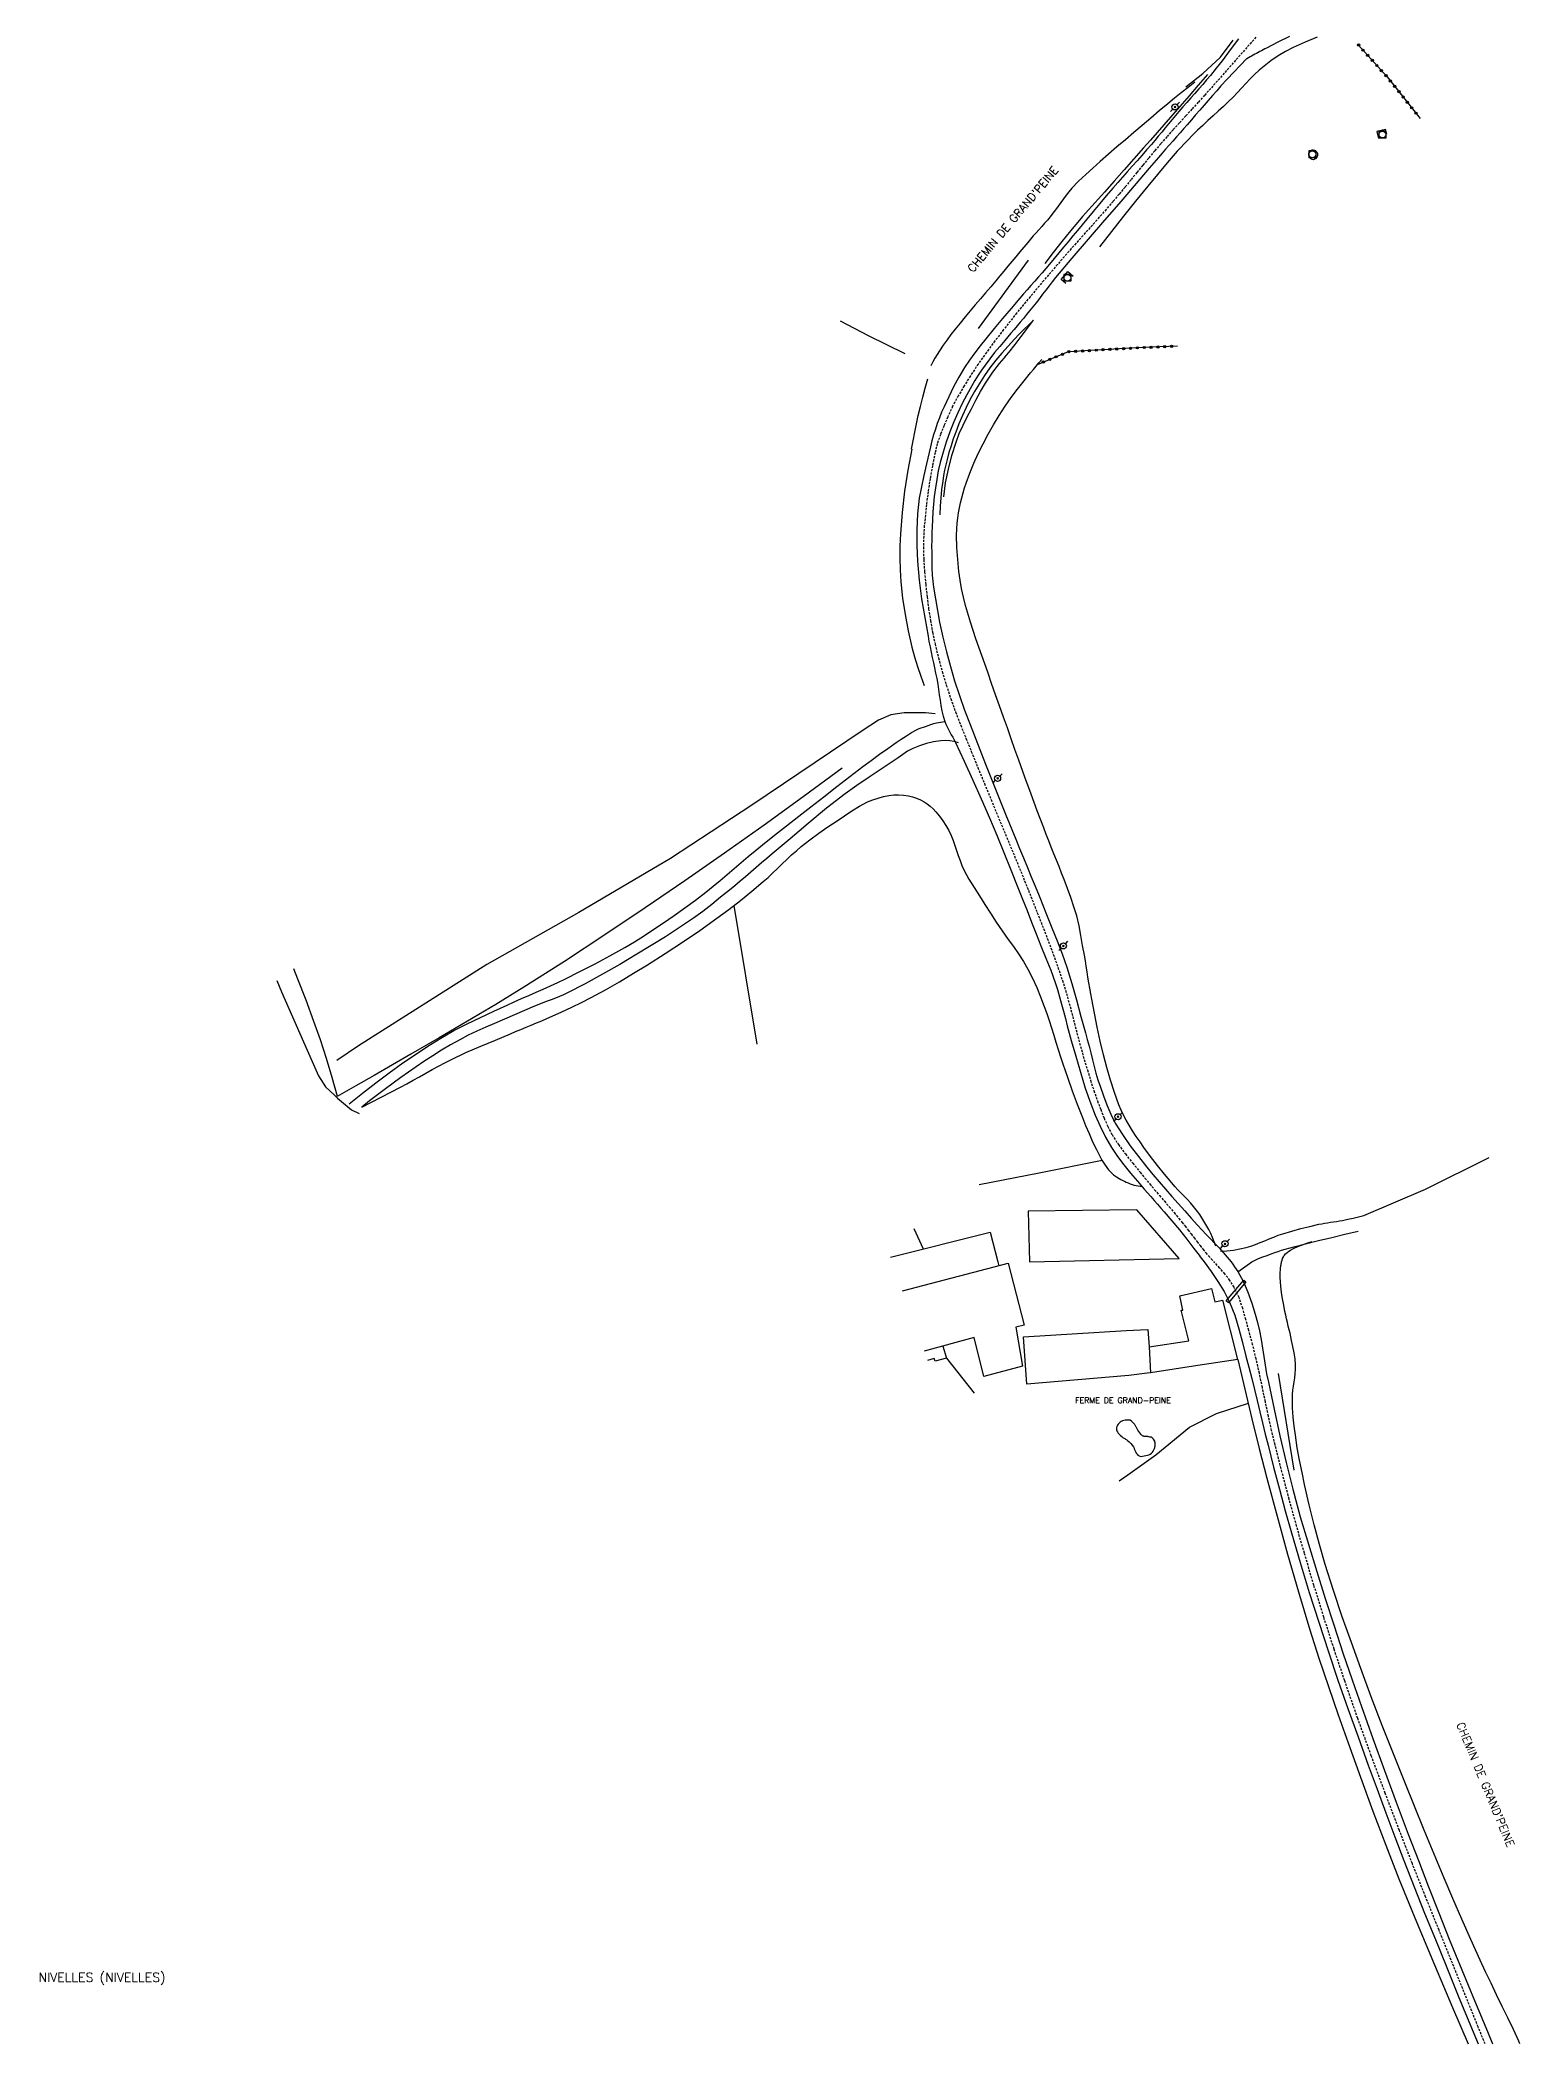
# Model space of a CAD drawing. Header units: millimetres. Extents: x 147000 to 148000, y 141000 to 142001.
# Drawn here: x 147015.4 to 147339, y 141000 to 141438.2 of the extents above; entities that cross this region are included whole.
import ezdxf
from ezdxf.enums import TextEntityAlignment as Align

# ---------------------------------------------------------------- set-up
doc = ezdxf.new("R2010")
doc.units = ezdxf.units.MM
doc.linetypes.add('DASHED', pattern=[0.75, 0.5, -0.25])
doc.layers.get('0').update_dxf_attribs({"linetype": 'CONTINUOUS'})
for name, color, linetype in [('W0001', 6, 'DASHED'), ('W0008', 7, 'CONTINUOUS'), ('W0071', 7, 'CONTINUOUS'), ('W0101', 7, 'CONTINUOUS'), ('W0104', 1, 'CONTINUOUS'), ('W0211', 2, 'CONTINUOUS'), ('W0214', 2, 'CONTINUOUS'), ('W0300', 7, 'CONTINUOUS'), ('W0323', 7, 'CONTINUOUS'), ('W0330', 7, 'CONTINUOUS'), ('W0333', 7, 'CONTINUOUS'), ('W0402', 7, 'CONTINUOUS'), ('W0420', 7, 'CONTINUOUS'), ('W0473', 7, 'CONTINUOUS'), ('W0515', 5, 'CONTINUOUS'), ('W0980', 7, 'CONTINUOUS'), ('W0984', 7, 'CONTINUOUS'), ('W0989', 7, 'CONTINUOUS')]:
    doc.layers.add(name, color=color, linetype=linetype)
doc.styles.get("Standard").update_dxf_attribs({"font": 'romans.shx', "width": 0.85})

# ---------------------------------------------------------------- blocks, each defined once
blk = doc.blocks.new('T473')
for p, q in [((-0.166667, 0.166667), (0.166667, -0.166667)), ((-0.166667, -0.166667), (0.166667, 0.166667)), ((0.500001, 0.500001), (1.000002, 1.000002)), ((-1.000002, -1.000002), (-0.500001, -0.500001))]:
    blk.add_line(p, q)
blk.add_ellipse((0, 0), major_axis=(0.471405, 0.471405), ratio=1, start_param=5.4977871438, end_param=11.780972451)
blk = doc.blocks.new('T420')
for p, q in [((0.75, 0.75), (-0.75, 0.75)), ((-0.75, 0.75), (-0.75, -0.75)), ((0.75, 0.75), (0.75, -0.75)), ((0.75, -0.75), (-0.75, -0.75))]:
    blk.add_line(p, q)
blk.add_ellipse((0, 0), major_axis=(-0.53, 0.53), ratio=1, start_param=3.926991, end_param=10.210176)
blk = doc.blocks.new('t323o')
at = {"color": 0, "linetype": 'Continuous'}
for radius in [0.25, 0.15]:
    blk.add_circle((0, 0), radius, dxfattribs=at)

msp = doc.modelspace()

# ---------------------------------------------------------------- linework, layer by layer
at = {"layer": 'W0001'}
for points in [[(147281.25, 141438.84), (147271.38, 141427.64), (147270.01, 141426.13), (147268.64, 141424.62), (147267.26, 141423.12), (147265.88, 141421.61), (147264.5, 141420.11), (147263.13, 141418.6), (147261.78, 141417.07), (147260.43, 141415.54), (147259.11, 141413.98), (147257.8, 141412.41), (147256.5, 141410.83), (147255.21, 141409.25), (147253.93, 141407.66), (147252.64, 141406.07), (147251.33, 141404.5), (147250.02, 141402.94), (147248.51, 141401.19), (147246.99, 141399.46), (147245.47, 141397.74), (147243.93, 141396.03), (147242.4, 141394.32), (147240.87, 141392.6), (147239.35, 141390.87), (147237.84, 141389.12), (147234.85, 141385.61), (147231.87, 141382.09), (147228.93, 141378.53), (147226.07, 141374.9), (147224.17, 141372.42), (147222.31, 141369.91), (147220.5, 141367.36), (147218.79, 141364.75), (147217.44, 141362.58), (147216.14, 141360.38), (147214.92, 141358.12), (147213.85, 141355.8), (147213.04, 141353.89), (147212.26, 141351.96), (147211.57, 141349.99), (147211.08, 141347.96), (147210.51, 141345.14), (147210.01, 141342.32), (147209.57, 141339.49), (147209.2, 141336.64), (147208.95, 141334.33), (147208.73, 141332.02), (147208.59, 141329.7), (147208.54, 141327.37), (147208.6, 141324.64), (147208.77, 141321.9), (147209.03, 141319.18), (147209.33, 141316.46), (147209.67, 141313.86), (147210.07, 141311.28), (147210.53, 141308.7), (147211.07, 141306.14), (147211.81, 141303.11), (147212.64, 141300.12), (147213.54, 141297.14), (147214.51, 141294.19), (147215.55, 141291.27), (147216.68, 141288.39), (147217.84, 141285.52), (147219, 141282.65), (147220.42, 141279.14), (147221.87, 141275.63), (147223.32, 141272.13), (147224.76, 141268.63), (147225.61, 141266.59), (147226.45, 141264.55), (147227.3, 141262.51), (147228.15, 141260.47), (147229, 141258.42), (147229.84, 141256.38), (147230.67, 141254.33), (147231.49, 141252.28), (147233.42, 141247.38), (147235.35, 141242.49), (147237.2, 141237.56), (147238.92, 141232.58), (147239.59, 141230.44), (147240.21, 141228.28), (147240.8, 141226.11), (147241.36, 141223.94), (147241.92, 141221.77), (147242.49, 141219.59), (147243.08, 141217.43), (147243.7, 141215.27), (147244.38, 141213), (147245.07, 141210.73), (147245.81, 141208.46), (147246.6, 141206.23), (147247.31, 141204.35), (147248.03, 141202.47), (147248.84, 141200.63), (147249.77, 141198.84), (147251.16, 141196.67), (147252.7, 141194.61), (147254.32, 141192.6), (147255.92, 141190.61), (147256.96, 141189.33), (147258.01, 141188.06), (147259.07, 141186.8), (147260.15, 141185.55), (147261.22, 141184.3), (147262.29, 141183.05), (147263.35, 141181.79), (147264.4, 141180.52), (147265.07, 141179.68), (147265.74, 141178.83), (147266.4, 141177.98), (147267.05, 141177.13), (147267.71, 141176.28), (147268.37, 141175.42), (147269.03, 141174.58), (147269.7, 141173.73), (147270.28, 141173.03), (147270.87, 141172.34), (147271.48, 141171.67), (147272.1, 141171)], [(147331.36, 141000), (147329.84, 141003.72), (147327.02, 141010.69), (147324.21, 141017.65), (147321.28, 141024.9), (147318.35, 141032.15), (147315.45, 141039.41), (147312.62, 141046.7), (147309.52, 141054.84), (147306.48, 141063), (147303.51, 141071.19), (147300.65, 141079.42), (147298.33, 141086.35), (147296.09, 141093.32), (147293.92, 141100.31), (147291.83, 141107.32), (147290.14, 141113.22), (147288.51, 141119.14), (147286.94, 141125.07), (147285.43, 141131.02), (147284.68, 141134.13), (147283.98, 141137.26), (147283.31, 141140.4), (147282.66, 141143.53), (147281.99, 141146.67), (147281.29, 141149.8), (147280.52, 141152.92), (147279.69, 141156.01), (147279.03, 141158.41), (147278.36, 141160.82), (147277.55, 141163.2), (147276.47, 141165.48), (147275.53, 141166.98), (147274.45, 141168.38), (147273.29, 141169.71), (147272.1, 141171)]]:
    msp.add_lwpolyline(points, dxfattribs=at)
at = {"layer": 'W0008'}
for points in [[(147277.46, 141438.46), (147276.28, 141436.92), (147275.05, 141435.3), (147273.83, 141433.68), (147272.58, 141432.07), (147271.31, 141430.48), (147270.47, 141429.48), (147269.62, 141428.49), (147268.76, 141427.51), (147267.89, 141426.53), (147267.01, 141425.55), (147266.14, 141424.58), (147265.28, 141423.6), (147264.42, 141422.61), (147263.66, 141421.71), (147262.91, 141420.8), (147262.16, 141419.9), (147261.41, 141418.99), (147260.66, 141418.08), (147259.9, 141417.17), (147259.15, 141416.27), (147258.38, 141415.37), (147257.34, 141414.17), (147256.29, 141412.98), (147255.24, 141411.79), (147254.18, 141410.6), (147253.12, 141409.42), (147252.07, 141408.23), (147251.02, 141407.04), (147249.98, 141405.84), (147248.53, 141404.15), (147247.1, 141402.45), (147245.68, 141400.75), (147244.25, 141399.05), (147243.23, 141397.82), (147242.21, 141396.59), (147241.2, 141395.36), (147240.18, 141394.12), (147239.16, 141392.89), (147238.15, 141391.66), (147237.12, 141390.44), (147236.09, 141389.22), (147235.29, 141388.28), (147234.48, 141387.34), (147233.67, 141386.41), (147232.86, 141385.47), (147232.05, 141384.54), (147231.23, 141383.61), (147230.42, 141382.68), (147229.62, 141381.74), (147227.73, 141379.54), (147225.84, 141377.35), (147223.97, 141375.14), (147222.15, 141372.89), (147220.94, 141371.36), (147219.75, 141369.81), (147218.6, 141368.23), (147217.52, 141366.59), (147216.29, 141364.51), (147215.14, 141362.37), (147214.06, 141360.2), (147213.04, 141358), (147212.52, 141356.8), (147212.03, 141355.58), (147211.57, 141354.35), (147211.15, 141353.11), (147210.76, 141351.85), (147210.4, 141350.57), (147210.08, 141349.29), (147209.76, 141348.01), (147209.17, 141345.52), (147208.61, 141343.02), (147208.08, 141340.52), (147207.58, 141338.01)], [(147288.57, 141438.95), (147286.06, 141437.72), (147283.57, 141436.46), (147283.2, 141436.27), (147282.84, 141436.08), (147282.48, 141435.88), (147282.12, 141435.69), (147281.75, 141435.49), (147281.39, 141435.29), (147281.03, 141435.09), (147280.67, 141434.89), (147280.31, 141434.7), (147279.96, 141434.51), (147279.6, 141434.32), (147279.25, 141434.13)], [(147279.25, 141434.14), (147277.82, 141432.68), (147276.39, 141431.19), (147274.99, 141429.69), (147273.6, 141428.18), (147272.66, 141427.14), (147271.73, 141426.08), (147270.8, 141425.02), (147269.89, 141423.96), (147268.97, 141422.89), (147268.05, 141421.82), (147267.14, 141420.76), (147266.21, 141419.7), (147265.43, 141418.8), (147264.65, 141417.91), (147263.86, 141417.02), (147263.07, 141416.13), (147262.29, 141415.24), (147261.5, 141414.35), (147260.72, 141413.45), (147259.94, 141412.56), (147257.88, 141410.18), (147255.83, 141407.79), (147253.78, 141405.4), (147251.74, 141403), (147248.15, 141398.83), (147244.55, 141394.67), (147240.97, 141390.48), (147237.44, 141386.25), (147236.72, 141385.35), (147236, 141384.44), (147235.29, 141383.53), (147234.59, 141382.61), (147233.88, 141381.7), (147233.17, 141380.78), (147232.46, 141379.87), (147231.74, 141378.97), (147231.07, 141378.16), (147230.39, 141377.35), (147229.71, 141376.54), (147229.03, 141375.73), (147228.34, 141374.93), (147227.66, 141374.12), (147226.98, 141373.32), (147226.31, 141372.5), (147225.21, 141371.18), (147224.11, 141369.86), (147223.03, 141368.51), (147222, 141367.14), (147221.23, 141366.03), (147220.49, 141364.9), (147219.78, 141363.76), (147219.1, 141362.59), (147218.04, 141360.66), (147217.04, 141358.71), (147216.09, 141356.72), (147215.21, 141354.7), (147214.34, 141352.52), (147213.54, 141350.31), (147212.82, 141348.07), (147212.19, 141345.8), (147211.77, 141343.97), (147211.43, 141342.12), (147211.16, 141340.26), (147210.91, 141338.4), (147210.73, 141336.73), (147210.6, 141335.06), (147210.49, 141333.38), (147210.41, 141331.7), (147210.37, 141330.69), (147210.35, 141329.69), (147210.34, 141328.68), (147210.33, 141327.67), (147210.34, 141326.05), (147210.36, 141324.42), (147210.4, 141322.79), (147210.46, 141321.16)], [(147207.58, 141338.01), (147207.27, 141334.58), (147207.11, 141331.14), (147207.09, 141327.69), (147207.21, 141324.25), (147207.57, 141320.12), (147208.14, 141316.02), (147208.83, 141311.95), (147209.54, 141307.88), (147209.75, 141306.71), (147209.98, 141305.54), (147210.21, 141304.38), (147210.46, 141303.21), (147210.71, 141302.05), (147210.96, 141300.89), (147211.2, 141299.73), (147211.43, 141298.56), (147211.65, 141297.39), (147211.83, 141296.21), (147211.99, 141295.03), (147212.16, 141293.85), (147212.34, 141292.67), (147212.57, 141291.5), (147212.85, 141290.33), (147213.2, 141289.18), (147213.43, 141288.58), (147213.7, 141287.99), (147213.99, 141287.42), (147214.3, 141286.86), (147214.62, 141286.3), (147214.93, 141285.75), (147215.24, 141285.19), (147215.53, 141284.62), (147217.46, 141280.52), (147219.34, 141276.39), (147221.17, 141272.25), (147222.97, 141268.09), (147224.57, 141264.31), (147226.12, 141260.52), (147227.66, 141256.72), (147229.18, 141252.91), (147230.19, 141250.37), (147231.2, 141247.83), (147232.19, 141245.29), (147233.19, 141242.74), (147234.24, 141240.1), (147235.32, 141237.47), (147236.37, 141234.83), (147237.32, 141232.15), (147237.83, 141230.58), (147238.29, 141229), (147238.73, 141227.41), (147239.16, 141225.82), (147239.57, 141224.22), (147239.99, 141222.63), (147240.42, 141221.04), (147240.87, 141219.45), (147241.87, 141215.97), (147242.85, 141212.47), (147243.9, 141209), (147245.12, 141205.58), (147246.11, 141203.12), (147247.17, 141200.69), (147248.34, 141198.31), (147249.65, 141196), (147250.95, 141194.07), (147252.37, 141192.22), (147253.85, 141190.43), (147255.33, 141188.65), (147256.05, 141187.8), (147256.77, 141186.95), (147257.5, 141186.11), (147258.24, 141185.28), (147258.98, 141184.45), (147259.72, 141183.62), (147260.45, 141182.78), (147261.17, 141181.93), (147262.84, 141179.97), (147264.5, 141178.01), (147266.14, 141176.01), (147267.7, 141173.97), (147267.98, 141173.6), (147268.26, 141173.23), (147268.53, 141172.85), (147268.81, 141172.48), (147269.08, 141172.11), (147269.36, 141171.74), (147269.64, 141171.37), (147269.91, 141171)], [(147210.46, 141321.16), (147210.77, 141318.58), (147211.15, 141316), (147211.59, 141313.43), (147212.08, 141310.88), (147212.79, 141307.65), (147213.57, 141304.44), (147214.42, 141301.25), (147215.35, 141298.08), (147216.41, 141294.86), (147217.55, 141291.67), (147218.75, 141288.5), (147219.96, 141285.34), (147222.09, 141279.86), (147224.29, 141274.39), (147226.51, 141268.94), (147228.72, 141263.49), (147229.56, 141261.42), (147230.41, 141259.36), (147231.26, 141257.29), (147232.11, 141255.23), (147232.96, 141253.16), (147233.81, 141251.09), (147234.64, 141249.02), (147235.47, 141246.95), (147236.61, 141244.09), (147237.75, 141241.22), (147238.85, 141238.35), (147239.87, 141235.44), (147240.99, 141231.88), (147242.01, 141228.29), (147242.98, 141224.69), (147243.96, 141221.09), (147244.36, 141219.63), (147244.74, 141218.17), (147245.11, 141216.7), (147245.48, 141215.23), (147245.86, 141213.77), (147246.26, 141212.31), (147246.69, 141210.85), (147247.16, 141209.41), (147247.88, 141207.36), (147248.64, 141205.33), (147249.5, 141203.33), (147250.49, 141201.38), (147252.03, 141198.85), (147253.73, 141196.43), (147255.53, 141194.08), (147257.36, 141191.76), (147258.69, 141190.12), (147260.06, 141188.5), (147261.45, 141186.91), (147262.86, 141185.33), (147264.27, 141183.76), (147265.69, 141182.19), (147267.1, 141180.61), (147268.49, 141179.03), (147269.4, 141178.02), (147270.33, 141177.03), (147271.28, 141176.05), (147272.22, 141175.08), (147273.17, 141174.09), (147274.09, 141173.09), (147274.98, 141172.06), (147275.83, 141171)], [(147269.91, 141171), (147271.44, 141168.9), (147272.92, 141166.75), (147274.29, 141164.53), (147275.49, 141162.21), (147276.65, 141159.33), (147277.54, 141156.36), (147278.3, 141153.37), (147279.07, 141150.39), (147279.72, 141147.97), (147280.34, 141145.54), (147280.94, 141143.11), (147281.52, 141140.67), (147282.1, 141138.23), (147282.68, 141135.8), (147283.28, 141133.36), (147283.89, 141130.93), (147285.12, 141126.14), (147286.37, 141121.35), (147287.65, 141116.56), (147288.99, 141111.8), (147290.91, 141105.25), (147292.91, 141098.73), (147294.97, 141092.23), (147297.08, 141085.75), (147299.19, 141079.53), (147301.37, 141073.33), (147303.59, 141067.14), (147305.82, 141060.97), (147307.72, 141055.74), (147309.64, 141050.52), (147311.59, 141045.31), (147313.57, 141040.12), (147315.83, 141034.34), (147318.14, 141028.59), (147320.48, 141022.84), (147322.82, 141017.1), (147325.49, 141010.55), (147328.18, 141004.01), (147329.85, 141000)], [(147275.83, 141171), (147276.21, 141170.49), (147276.58, 141169.97), (147276.93, 141169.45), (147277.27, 141168.91), (147278.49, 141166.69), (147279.49, 141164.37), (147280.33, 141162), (147281.08, 141159.61), (147281.58, 141157.77), (147282, 141155.92), (147282.36, 141154.05), (147282.67, 141152.18), (147282.97, 141150.3), (147283.27, 141148.43), (147283.59, 141146.56), (147283.96, 141144.7), (147285.2, 141138.84), (147286.48, 141132.98), (147287.84, 141127.14), (147289.3, 141121.33), (147290.95, 141115.3), (147292.71, 141109.31), (147294.54, 141103.34), (147296.42, 141097.38), (147298.32, 141091.45), (147300.27, 141085.54), (147302.28, 141079.64), (147304.32, 141073.76), (147306.81, 141066.76), (147309.36, 141059.79), (147311.94, 141052.84), (147314.56, 141045.89), (147316.76, 141040.13), (147318.99, 141034.38), (147321.24, 141028.65), (147323.52, 141022.92), (147326.27, 141016.18), (147329.05, 141009.46), (147331.86, 141002.75), (147333, 141000)]]:
    msp.add_lwpolyline(points, dxfattribs=at)
at = {"layer": 'W0071'}
for points in [[(147082.98, 141205.59), (147085.84, 141207.91), (147088.75, 141210.17), (147091.7, 141212.37), (147094.7, 141214.51), (147097.43, 141216.38), (147100.19, 141218.2), (147103, 141219.95), (147105.87, 141221.61), (147108.73, 141223.1), (147111.64, 141224.49), (147114.57, 141225.83), (147117.5, 141227.17), (147119.07, 141227.89), (147120.65, 141228.59), (147122.23, 141229.29), (147123.81, 141229.98), (147125.4, 141230.68), (147126.98, 141231.39), (147128.55, 141232.11), (147130.11, 141232.86), (147133.43, 141234.5), (147136.73, 141236.18), (147139.99, 141237.92), (147143.22, 141239.74), (147145.38, 141241.04), (147147.5, 141242.38), (147149.61, 141243.76), (147151.69, 141245.16), (147154.05, 141246.79), (147156.38, 141248.46), (147158.69, 141250.15), (147160.96, 141251.89), (147162.54, 141253.15), (147164.1, 141254.42), (147165.64, 141255.72), (147167.17, 141257.02), (147168.7, 141258.33), (147170.23, 141259.64), (147171.77, 141260.93), (147173.33, 141262.21), (147175.95, 141264.31), (147178.59, 141266.39), (147181.25, 141268.46), (147183.9, 141270.52), (147186.74, 141272.75), (147189.58, 141274.97), (147192.43, 141277.18), (147195.31, 141279.36), (147197.1, 141280.69), (147198.91, 141282.01), (147200.73, 141283.31), (147202.57, 141284.58), (147203.68, 141285.34), (147204.8, 141286.09), (147205.94, 141286.81), (147207.14, 141287.45), (147207.59, 141287.64), (147208.05, 141287.8), (147208.52, 141287.95), (147208.98, 141288.1), (147209.58, 141288.31), (147210.18, 141288.53), (147210.79, 141288.73), (147211.4, 141288.9), (147211.85, 141289), (147212.3, 141289.08), (147212.75, 141289.14), (147213.2, 141289.18)], [(147216.2, 141284.54), (147215.25, 141284.79), (147214.29, 141284.94), (147213.32, 141285), (147212.34, 141284.97), (147210.76, 141284.75), (147209.2, 141284.38), (147207.69, 141283.88), (147206.21, 141283.27), (147205.08, 141282.67), (147204.01, 141281.96), (147202.98, 141281.21), (147201.94, 141280.48), (147199.29, 141278.74), (147196.63, 141277), (147193.99, 141275.23), (147191.41, 141273.38), (147187.33, 141270.21), (147183.34, 141266.91), (147179.4, 141263.56), (147175.45, 141260.23), (147174.28, 141259.24), (147173.12, 141258.25), (147171.96, 141257.25), (147170.8, 141256.25), (147169.64, 141255.25), (147168.47, 141254.26), (147167.3, 141253.27), (147166.12, 141252.3), (147164.19, 141250.74), (147162.24, 141249.19), (147160.28, 141247.67), (147158.27, 141246.21), (147155.22, 141244.13), (147152.12, 141242.13), (147148.99, 141240.18), (147145.83, 141238.28), (147142.11, 141236.07), (147138.38, 141233.9), (147134.59, 141231.81), (147130.73, 141229.86), (147129.84, 141229.45), (147128.94, 141229.06), (147128.04, 141228.7), (147127.13, 141228.34), (147126.22, 141228), (147125.31, 141227.65), (147124.4, 141227.29), (147123.5, 141226.93), (147121.29, 141226), (147119.1, 141225.07), (147116.9, 141224.12), (147114.72, 141223.16), (147112.81, 141222.31), (147110.9, 141221.45), (147109, 141220.56), (147107.13, 141219.61), (147105.13, 141218.49), (147103.17, 141217.31), (147101.23, 141216.08), (147099.3, 141214.83), (147097.61, 141213.69), (147095.93, 141212.53), (147094.26, 141211.34), (147092.61, 141210.13), (147090.87, 141208.84), (147089.14, 141207.53), (147087.43, 141206.2), (147085.73, 141204.85)], [(147273.46, 141173.34), (147274.89, 141173.44), (147276.32, 141173.61), (147277.73, 141173.86), (147279.13, 141174.18), (147280.16, 141174.48), (147281.18, 141174.83), (147282.17, 141175.22), (147283.16, 141175.63), (147284.15, 141176.04), (147285.13, 141176.45), (147286.13, 141176.83), (147287.14, 141177.18), (147289.08, 141177.76), (147291.04, 141178.3), (147293, 141178.79), (147294.98, 141179.24), (147295.62, 141179.37), (147296.27, 141179.48), (147296.92, 141179.58), (147297.57, 141179.68), (147298.22, 141179.77), (147298.86, 141179.87), (147299.51, 141179.98), (147300.16, 141180.1), (147301.34, 141180.34), (147302.52, 141180.61), (147303.69, 141180.89), (147304.86, 141181.19)], [(147280.38, 141171), (147280.52, 141171.08), (147280.66, 141171.16), (147280.8, 141171.23), (147280.95, 141171.31), (147281.83, 141171.74), (147282.75, 141172.11), (147283.68, 141172.45), (147284.6, 141172.79), (147285.35, 141173.06), (147286.11, 141173.32), (147286.87, 141173.57), (147287.63, 141173.8), (147288.74, 141174.12), (147289.86, 141174.41), (147290.98, 141174.69), (147292.1, 141174.97), (147294.96, 141175.68), (147297.83, 141176.38), (147300.71, 141177.06), (147303.58, 141177.73)], [(147277.32, 141168.85), (147280.38, 141171)]]:
    msp.add_lwpolyline(points, dxfattribs=at)
at = {"layer": 'W0101'}
for points in [[(147258.21, 141146.76), (147257.48, 141146.65), (147257.48, 141146.65), (147253.47, 141146.18), (147253.48, 141146.19), (147231.17, 141144.26), (147230.44, 141154.66), (147252.9, 141155.99), (147257.59, 141156.25), (147257.89, 141152.43)], [(147257.89, 141152.43), (147258.21, 141146.76)]]:
    msp.add_lwpolyline(points, dxfattribs=at)
at = {"layer": 'W0104'}
for points in [[(147239.65, 141384.97), (147238.64, 141385.88), (147240.13, 141387.56), (147241.3, 141386.59)], [(147201.3, 141172.04), (147223.11, 141177.53), (147224.82, 141171)], [(147203.97, 141164.66), (147227.09, 141170.71), (147230.54, 141157.17), (147228.73, 141156.76), (147228.72, 141156.75), (147230.19, 141148.2)], [(147224.82, 141171), (147225.04, 141170.17)], [(147257.89, 141152.43), (147266.57, 141153.76), (147266.58, 141153.76), (147264.88, 141160.43), (147265.24, 141160.48), (147264.62, 141163.57), (147271.51, 141165.23)], [(147271.51, 141165.23), (147272.29, 141162.31), (147274.02, 141162.62)], [(147277.28, 141149.69), (147274.02, 141162.62)], [(147230.19, 141148.2), (147221.71, 141145.97), (147219.61, 141154.46), (147219.6, 141154.45), (147208.73, 141151.47)], [(147212.81, 141152.58), (147213.56, 141149.99), (147211.13, 141149.31), (147210.9, 141149.89), (147209.45, 141149.48)], [(147277.28, 141149.69), (147268.57, 141148.35), (147258.21, 141146.76)]]:
    msp.add_lwpolyline(points, dxfattribs=at)
msp.add_lwpolyline([(147264.47, 141171.74), (147255.18, 141182.42), (147231.42, 141182.1), (147231.74, 141171.04)], close=True, dxfattribs=at)
at = {"layer": 'W0211'}
for points in [[(147267.88, 141429.02), (147266.39, 141427.85), (147264.92, 141426.67), (147263.45, 141425.48), (147261.98, 141424.28), (147260.11, 141422.72), (147258.25, 141421.14), (147256.39, 141419.56), (147254.54, 141417.98), (147252.69, 141416.4), (147250.85, 141414.83), (147249.01, 141413.24), (147247.2, 141411.63), (147245.61, 141410.21), (147244.03, 141408.79), (147242.48, 141407.33), (147241, 141405.79), (147240.36, 141405.04), (147239.74, 141404.28), (147239.15, 141403.49), (147238.57, 141402.7), (147238, 141401.9), (147237.42, 141401.1), (147236.83, 141400.32), (147236.22, 141399.55), (147235.63, 141398.84), (147235.02, 141398.13), (147234.41, 141397.43), (147233.79, 141396.74), (147233.17, 141396.05), (147232.56, 141395.36), (147231.94, 141394.66), (147231.34, 141393.96), (147230.46, 141392.92), (147229.58, 141391.88), (147228.71, 141390.83), (147227.85, 141389.78), (147226.98, 141388.73), (147226.11, 141387.68), (147225.24, 141386.64), (147224.37, 141385.59), (147223.26, 141384.27), (147222.13, 141382.95), (147221, 141381.63), (147219.87, 141380.32), (147218.75, 141379), (147217.64, 141377.67), (147216.54, 141376.33), (147215.46, 141374.97), (147214.56, 141373.82), (147213.69, 141372.67), (147212.83, 141371.49), (147212.02, 141370.28), (147211.52, 141369.47), (147211.03, 141368.65), (147210.58, 141367.81), (147210.14, 141366.96)], [(147212.96, 141338.35), (147213.39, 141341.39), (147213.99, 141344.4), (147214.74, 141347.38), (147215.66, 141350.31), (147216.37, 141352.19), (147217.21, 141354.02), (147218.11, 141355.81), (147219.03, 141357.59), (147220.01, 141359.47), (147221.03, 141361.34), (147222.1, 141363.17), (147223.26, 141364.96), (147223.71, 141365.6), (147224.19, 141366.23), (147224.68, 141366.85), (147225.19, 141367.45), (147225.69, 141368.06), (147226.2, 141368.66), (147226.7, 141369.27), (147227.19, 141369.88), (147228.56, 141371.64), (147229.92, 141373.41), (147231.27, 141375.19), (147232.62, 141376.97)], [(147272.45, 141174.49), (147272.12, 141175.41), (147271.76, 141176.33), (147271.35, 141177.22), (147270.91, 141178.1), (147270.3, 141179.21), (147269.65, 141180.29), (147268.95, 141181.35), (147268.21, 141182.37), (147267.59, 141183.15), (147266.93, 141183.91), (147266.25, 141184.64), (147265.56, 141185.36), (147264.87, 141186.07), (147264.18, 141186.79), (147263.5, 141187.52), (147262.85, 141188.27), (147261.27, 141190.17), (147259.73, 141192.11), (147258.22, 141194.07), (147256.75, 141196.06), (147255.9, 141197.24), (147255.07, 141198.44), (147254.26, 141199.66), (147253.51, 141200.91), (147252.89, 141202), (147252.31, 141203.1), (147251.77, 141204.22), (147251.28, 141205.36), (147250.28, 141208.05), (147249.41, 141210.78), (147248.62, 141213.53), (147247.89, 141216.3), (147247.16, 141219.32), (147246.51, 141222.36), (147245.91, 141225.42), (147245.33, 141228.47), (147245.11, 141229.67), (147244.91, 141230.86), (147244.71, 141232.06), (147244.52, 141233.26), (147244.33, 141234.46), (147244.14, 141235.66), (147243.94, 141236.86), (147243.73, 141238.06), (147243.35, 141240.22), (147242.98, 141242.38), (147242.57, 141244.53), (147242.05, 141246.67), (147241.45, 141248.69), (147240.76, 141250.68), (147240.02, 141252.65), (147239.28, 141254.62), (147238.74, 141256.04), (147238.19, 141257.46), (147237.63, 141258.87), (147237.07, 141260.28), (147236.5, 141261.69), (147235.94, 141263.1), (147235.38, 141264.51), (147234.83, 141265.93), (147233.44, 141269.62), (147232.07, 141273.33), (147230.72, 141277.04), (147229.38, 141280.76), (147228.54, 141283.09), (147227.72, 141285.43), (147226.89, 141287.77), (147226.07, 141290.11), (147225.2, 141292.58), (147224.32, 141295.05), (147223.45, 141297.53), (147222.59, 141300), (147221.32, 141303.62), (147220.02, 141307.24), (147218.8, 141310.89), (147217.73, 141314.59), (147217.28, 141316.41), (147216.88, 141318.26), (147216.56, 141320.11), (147216.3, 141321.98), (147216.03, 141324.61), (147215.84, 141327.25), (147215.78, 141329.91), (147215.92, 141332.56), (147216.04, 141333.68), (147216.21, 141334.8), (147216.42, 141335.9), (147216.66, 141337), (147216.94, 141338.09), (147217.23, 141339.18), (147217.55, 141340.26), (147217.89, 141341.33), (147218.67, 141343.53), (147219.56, 141345.7), (147220.53, 141347.82), (147221.56, 141349.92), (147222.68, 141352.03), (147223.87, 141354.1), (147225.12, 141356.13), (147226.43, 141358.14), (147227.75, 141360.02), (147229.13, 141361.86), (147230.54, 141363.67), (147231.98, 141365.47), (147232.57, 141366.2), (147233.17, 141366.92), (147233.79, 141367.64), (147234.42, 141368.34)], [(147085.73, 141204.85), (147087.86, 141205.93), (147089.98, 141207.02), (147092.09, 141208.12), (147094.2, 141209.23), (147095.59, 141209.98), (147096.97, 141210.75), (147098.35, 141211.52), (147099.72, 141212.3), (147101.1, 141213.07), (147102.49, 141213.83), (147103.89, 141214.57), (147105.3, 141215.28), (147108.49, 141216.77), (147111.73, 141218.16), (147114.97, 141219.52), (147118.22, 141220.89), (147119.35, 141221.37), (147120.49, 141221.85), (147121.63, 141222.32), (147122.78, 141222.8), (147123.92, 141223.27), (147125.06, 141223.75), (147126.19, 141224.24), (147127.32, 141224.74), (147129.47, 141225.72), (147131.62, 141226.71), (147133.75, 141227.73), (147135.85, 141228.81), (147138.99, 141230.51), (147142.09, 141232.29), (147145.16, 141234.12), (147148.2, 141235.99), (147152.05, 141238.44), (147155.86, 141240.94), (147159.63, 141243.52), (147163.35, 141246.16), (147165.95, 141248.09), (147168.52, 141250.07), (147171.04, 141252.09), (147173.52, 141254.17), (147174.58, 141255.11), (147175.62, 141256.07), (147176.64, 141257.05), (147177.65, 141258.04), (147178.66, 141259.02), (147179.69, 141260), (147180.74, 141260.94), (147181.82, 141261.86), (147183.71, 141263.34), (147185.66, 141264.75), (147187.64, 141266.12), (147189.64, 141267.46), (147191.26, 141268.56), (147192.89, 141269.66), (147194.56, 141270.7), (147196.32, 141271.59), (147197.45, 141272.06), (147198.6, 141272.46), (147199.78, 141272.78), (147200.98, 141273), (147202.04, 141273.12), (147203.11, 141273.15), (147204.18, 141273.1), (147205.24, 141272.95), (147206.14, 141272.74), (147207.02, 141272.45), (147207.87, 141272.08), (147208.68, 141271.65), (147209.38, 141271.18), (147210.03, 141270.65), (147210.64, 141270.07), (147211.22, 141269.46), (147212.03, 141268.5), (147212.78, 141267.48), (147213.46, 141266.42), (147214.09, 141265.32), (147214.6, 141264.27), (147215.04, 141263.19), (147215.43, 141262.09), (147215.8, 141260.99), (147216.16, 141259.88), (147216.54, 141258.79), (147216.96, 141257.7), (147217.44, 141256.64), (147218.47, 141254.72), (147219.6, 141252.86), (147220.79, 141251.03), (147221.96, 141249.2), (147223.2, 141247.27), (147224.46, 141245.34), (147225.73, 141243.43), (147227.03, 141241.52)], [(147227.03, 141241.52), (147228.22, 141239.98), (147229.34, 141238.39), (147230.39, 141236.74), (147231.37, 141235.06), (147232.38, 141233.07), (147233.3, 141231.03), (147234.14, 141228.96), (147234.94, 141226.89), (147235.51, 141225.33), (147236.04, 141223.77), (147236.54, 141222.2), (147237.02, 141220.62), (147237.5, 141219.04), (147237.98, 141217.47), (147238.48, 141215.89), (147239, 141214.33), (147240.03, 141211.39), (147241.07, 141208.45), (147242.16, 141205.52), (147243.29, 141202.62), (147244.01, 141200.83), (147244.75, 141199.06), (147245.53, 141197.3), (147246.37, 141195.57), (147246.96, 141194.43), (147247.57, 141193.28), (147248.25, 141192.17), (147249.04, 141191.14), (147249.56, 141190.59), (147250.13, 141190.09), (147250.73, 141189.64), (147251.35, 141189.22), (147251.72, 141189), (147252.11, 141188.81), (147252.5, 141188.64), (147252.89, 141188.47), (147253.32, 141188.29), (147253.75, 141188.11), (147254.19, 141187.95), (147254.63, 141187.81), (147255.05, 141187.71), (147255.48, 141187.62), (147255.9, 141187.54), (147256.33, 141187.49)], [(147286.85, 141171), (147286.96, 141171.38), (147287.09, 141171.74), (147287.25, 141172.1), (147287.45, 141172.44), (147287.74, 141172.8), (147288.08, 141173.1), (147288.45, 141173.35), (147288.83, 141173.59), (147289.29, 141173.86), (147289.78, 141174.09), (147290.28, 141174.3), (147290.77, 141174.5), (147291.45, 141174.77), (147292.13, 141175.02), (147292.82, 141175.25), (147293.51, 141175.47)], [(147338.97, 141000), (147338.71, 141000.61), (147337.54, 141003.16), (147336.33, 141005.69), (147335.11, 141008.22), (147333.88, 141010.74), (147332.65, 141013.27), (147331.44, 141015.8), (147330.26, 141018.35), (147328.25, 141022.81), (147326.28, 141027.28), (147324.33, 141031.77), (147322.4, 141036.26), (147320.2, 141041.5), (147318.04, 141046.74), (147315.91, 141052), (147313.8, 141057.27), (147311.33, 141063.46), (147308.88, 141069.66), (147306.48, 141075.87), (147304.15, 141082.11), (147302.11, 141087.76), (147300.1, 141093.42), (147298.18, 141099.12), (147296.39, 141104.85), (147295.14, 141109.18), (147293.99, 141113.54), (147292.91, 141117.91), (147291.9, 141122.3), (147291.32, 141124.99), (147290.78, 141127.67), (147290.28, 141130.37), (147289.87, 141133.09), (147289.62, 141135.08), (147289.41, 141137.07), (147289.27, 141139.07), (147289.22, 141141.08), (147289.26, 141142.01), (147289.35, 141142.93), (147289.47, 141143.85), (147289.6, 141144.76), (147289.74, 141145.68), (147289.84, 141146.6), (147289.91, 141147.52), (147289.91, 141148.45), (147289.8, 141149.81), (147289.58, 141151.16), (147289.31, 141152.49), (147289.04, 141153.81), (147288.88, 141154.61), (147288.7, 141155.4), (147288.51, 141156.19), (147288.32, 141156.98), (147288.13, 141157.77), (147287.94, 141158.55), (147287.76, 141159.35), (147287.6, 141160.14), (147287.33, 141161.53), (147287.08, 141162.92), (147286.86, 141164.32), (147286.7, 141165.73), (147286.61, 141166.65), (147286.54, 141167.58), (147286.52, 141168.52), (147286.59, 141169.45), (147286.61, 141169.65), (147286.64, 141169.84), (147286.66, 141170.04), (147286.69, 141170.23), (147286.73, 141170.42), (147286.76, 141170.62), (147286.8, 141170.81), (147286.85, 141171)], [(147277.28, 141149.69), (147278.79, 141143.18), (147280.35, 141136.68), (147281.97, 141130.2), (147283.65, 141123.73), (147285.87, 141115.41), (147288.16, 141107.11), (147290.53, 141098.83), (147293.02, 141090.58), (147295.01, 141084.36), (147297.09, 141078.16), (147299.23, 141071.99), (147301.41, 141065.83), (147304.1, 141058.36), (147306.84, 141050.91), (147309.64, 141043.49), (147312.52, 141036.09), (147316.33, 141026.68), (147320.26, 141017.33), (147324.25, 141007.99), (147327.66, 141000)]]:
    msp.add_lwpolyline(points, dxfattribs=at)
at = {"layer": 'W0214'}
for points in [[(147270.66, 141430.7), (147268.64, 141428.35), (147266.62, 141426.01), (147264.59, 141423.67), (147262.56, 141421.33), (147261.09, 141419.66), (147259.63, 141417.99), (147258.16, 141416.32), (147256.69, 141414.65), (147254.56, 141412.22), (147252.42, 141409.8), (147250.27, 141407.37), (147248.13, 141404.95), (147247.45, 141404.18), (147246.76, 141403.42), (147246.07, 141402.66), (147245.38, 141401.9), (147244.69, 141401.13), (147244, 141400.37), (147243.33, 141399.59), (147242.66, 141398.81), (147240.71, 141396.48), (147238.8, 141394.13), (147236.91, 141391.75), (147235.06, 141389.34)], [(147232.62, 141376.97), (147231.55, 141375.95), (147230.49, 141374.91), (147229.46, 141373.86), (147228.45, 141372.78), (147227.05, 141371.27), (147225.67, 141369.75), (147224.34, 141368.18), (147223.07, 141366.55), (147221.88, 141364.87), (147220.76, 141363.13), (147219.71, 141361.36), (147218.71, 141359.55), (147217.85, 141357.83), (147217.05, 141356.07), (147216.31, 141354.29), (147215.61, 141352.49), (147215.07, 141351), (147214.57, 141349.5), (147214.11, 141347.98), (147213.69, 141346.45), (147213.41, 141345.29), (147213.15, 141344.13), (147212.93, 141342.95), (147212.75, 141341.77), (147212.51, 141339.94), (147212.33, 141338.11), (147212.19, 141336.27), (147212.11, 141334.42)]]:
    msp.add_lwpolyline(points, dxfattribs=at)
at = {"layer": 'W0300'}
for points in [[(147294.67, 141438.82), (147292, 141437.77), (147289.4, 141436.58), (147287.72, 141435.71), (147286.1, 141434.73), (147284.53, 141433.68), (147283.02, 141432.53), (147281.97, 141431.64), (147280.96, 141430.7), (147279.99, 141429.73), (147279.04, 141428.73), (147278.11, 141427.72), (147277.18, 141426.72), (147276.23, 141425.73), (147275.26, 141424.76), (147274.15, 141423.7), (147273.02, 141422.65), (147271.89, 141421.62), (147270.75, 141420.59), (147269.62, 141419.55), (147268.5, 141418.5), (147267.39, 141417.43), (147266.32, 141416.34), (147264.05, 141413.89), (147261.86, 141411.38), (147259.72, 141408.83), (147257.6, 141406.27), (147254.9, 141402.99), (147252.25, 141399.67), (147249.63, 141396.33), (147247.04, 141392.96)], [(147220.58, 141375.11), (147231.49, 141390.08)], [(147204.54, 141369.57), (147196.55, 141373.54), (147190.38, 141376.73)], [(147205.96, 141348.74), (147206.28, 141350.59), (147206.63, 141352.43), (147207, 141354.27), (147207.41, 141356.1), (147207.89, 141358.11), (147208.4, 141360.12), (147208.94, 141362.11), (147209.52, 141364.1)], [(147205.97, 141348.74), (147205.12, 141344.15), (147204.42, 141339.53), (147203.89, 141334.88), (147203.51, 141330.22), (147203.39, 141327.61), (147203.35, 141324.99), (147203.41, 141322.37), (147203.58, 141319.76), (147203.98, 141316.16), (147204.52, 141312.57), (147205.2, 141309.01), (147206, 141305.48), (147206.57, 141303.33), (147207.21, 141301.21), (147207.93, 141299.11), (147208.72, 141297.04)], [(147190.73, 141278.98), (147182.23, 141272.71), (147173.67, 141266.51), (147165.06, 141260.4), (147156.39, 141254.37), (147147.66, 141248.41), (147138.89, 141242.53), (147130.05, 141236.74), (147121.14, 141231.06), (147115.02, 141227.3), (147108.85, 141223.64), (147102.65, 141220.02), (147096.44, 141216.41), (147092.44, 141214.09), (147088.42, 141211.78), (147084.39, 141209.49), (147080.36, 141207.22)], [(147080.37, 141207.22), (147079.21, 141211.36), (147077.97, 141215.47), (147076.65, 141219.55), (147075.25, 141223.61), (147073.55, 141228.24), (147071.76, 141232.84), (147070.83, 141235.08)], [(147286.12, 141146.62), (147289.5, 141125.45)]]:
    msp.add_lwpolyline(points, dxfattribs=at)
at = {"layer": 'W0323'}
for points in [[(147303.6, 141437.2), (147309.91, 141430.14), (147317.19, 141421.04)], [(147264.11, 141371.25), (147256.45, 141370.97), (147240.21, 141370.04), (147233.4, 141367.21)]]:
    msp.add_lwpolyline(points, dxfattribs=at)
at = {"layer": 'W0330'}
for points in [[(147265.91, 141427.98), (147269.62, 141430.9), (147273.51, 141434.48), (147276.23, 141438.18)], [(147211.1, 141290.86), (147208.97, 141291.12), (147204.3, 141291.1), (147201.37, 141290.65), (147198.73, 141289.46), (147195.1, 141287.14), (147171.03, 141270.9), (147153.22, 141259.22), (147133.21, 141247.41), (147113.08, 141236.06), (147085, 141218.27), (147080.26, 141215.08)], [(147167.1, 141248.97), (147172.1, 141218.63)], [(147067.14, 141232.56), (147068.16, 141230.04), (147073.74, 141217.31), (147076.27, 141211.68), (147077.79, 141209.32), (147079.71, 141207.45), (147080.42, 141206.81), (147083.47, 141204.28), (147085.11, 141203.5)], [(147304.86, 141181.19), (147318.3, 141186.91), (147332.26, 141193.87)], [(147213.56, 141149.99), (147219.64, 141142.33)], [(147251.31, 141123.15), (147253.24, 141124.45), (147259.37, 141128.82), (147266.7, 141134.86), (147272.64, 141137.85), (147279.63, 141140.1)]]:
    msp.add_lwpolyline(points, dxfattribs=at)
at = {"layer": 'W0333'}
for points in [[(147247.64, 141193.16), (147233.83, 141190.39), (147220.74, 141187.9)], [(147206.42, 141178.35), (147208.47, 141173.84)]]:
    msp.add_lwpolyline(points, dxfattribs=at)
at = {"layer": 'W0402'}
msp.add_lwpolyline([(147279.07, 141166.63), (147275.22, 141162.08), (147274.72, 141162.5), (147278.57, 141167.05)], close=True, dxfattribs=at)
at = {"layer": 'W0420'}
for points in [[(147309.61, 141418.68), (147307.65, 141418.2), (147308.02, 141416.67)], [(147309.88, 141417.56), (147309.61, 141418.68)]]:
    msp.add_lwpolyline(points, dxfattribs=at)
msp.add_lwpolyline([(147293.78, 141414.17), (147294.03, 141414.12), (147294.26, 141414), (147294.45, 141413.84), (147294.6, 141413.63), (147294.68, 141413.42), (147294.71, 141413.2), (147294.69, 141412.98), (147294.62, 141412.77), (147294.5, 141412.53), (147294.34, 141412.31), (147294.12, 141412.14), (147293.83, 141412.05), (147293.52, 141412.09), (147293.25, 141412.24), (147293.05, 141412.45), (147292.9, 141412.7), (147292.85, 141412.85), (147292.81, 141413), (147292.8, 141413.15), (147292.81, 141413.31), (147292.84, 141413.46), (147292.89, 141413.6), (147292.96, 141413.74), (147293.05, 141413.87), (147293.19, 141414.02), (147293.38, 141414.12), (147293.57, 141414.17)], close=True, dxfattribs=at)
at = {"layer": 'W0515'}
msp.add_lwpolyline([(147253.48, 141136.42), (147253.21, 141136.43), (147252.93, 141136.44), (147252.64, 141136.42), (147252.37, 141136.36), (147252.08, 141136.26), (147251.81, 141136.12), (147251.55, 141135.95), (147251.32, 141135.75), (147251.13, 141135.53), (147250.95, 141135.29), (147250.81, 141135.02), (147250.74, 141134.72), (147250.73, 141134.5), (147250.77, 141134.28), (147250.84, 141134.07), (147250.94, 141133.87), (147251.14, 141133.56), (147251.39, 141133.28), (147251.66, 141133.04), (147251.93, 141132.8), (147252.08, 141132.68), (147252.24, 141132.57), (147252.4, 141132.47), (147252.56, 141132.37), (147252.72, 141132.28), (147252.88, 141132.17), (147253.04, 141132.07), (147253.19, 141131.95), (147253.54, 141131.63), (147253.87, 141131.29), (147254.17, 141130.94), (147254.45, 141130.55), (147254.53, 141130.42), (147254.59, 141130.28), (147254.65, 141130.14), (147254.7, 141129.99), (147254.76, 141129.85), (147254.81, 141129.7), (147254.88, 141129.56), (147254.95, 141129.43), (147255.09, 141129.2), (147255.25, 141128.96), (147255.44, 141128.74), (147255.68, 141128.58), (147256.07, 141128.49), (147256.46, 141128.5), (147256.83, 141128.57), (147257.19, 141128.66), (147257.5, 141128.74), (147257.81, 141128.84), (147258.1, 141128.98), (147258.38, 141129.17), (147258.6, 141129.39), (147258.79, 141129.64), (147258.94, 141129.92), (147259.05, 141130.21), (147259.11, 141130.4), (147259.15, 141130.6), (147259.19, 141130.8), (147259.21, 141131.01), (147259.21, 141131.22), (147259.19, 141131.42), (147259.16, 141131.63), (147259.11, 141131.83), (147259.01, 141132.04), (147258.88, 141132.23), (147258.72, 141132.4), (147258.54, 141132.54), (147258.32, 141132.65), (147258.07, 141132.72), (147257.83, 141132.77), (147257.58, 141132.81), (147257.46, 141132.83), (147257.33, 141132.83), (147257.21, 141132.83), (147257.08, 141132.83), (147256.95, 141132.84), (147256.82, 141132.85), (147256.7, 141132.87), (147256.57, 141132.92), (147256.42, 141133), (147256.29, 141133.11), (147256.17, 141133.23), (147256.06, 141133.35), (147255.83, 141133.63), (147255.63, 141133.92), (147255.44, 141134.22), (147255.25, 141134.52), (147255.18, 141134.65), (147255.11, 141134.77), (147255.05, 141134.9), (147254.99, 141135.03), (147254.93, 141135.15), (147254.86, 141135.28), (147254.78, 141135.4), (147254.7, 141135.52), (147254.5, 141135.76), (147254.28, 141136), (147254.03, 141136.22), (147253.75, 141136.38), (147253.68, 141136.4), (147253.62, 141136.41), (147253.55, 141136.42)], close=True, dxfattribs=at)

# ---------------------------------------------------------------- block references
at = {"layer": 'W0323'}
for p, rotation in [((147303.68, 141437.12), 311.7596549657488), ((147304.68, 141436), 311.7596549657488), ((147305.68, 141434.88), 311.7596549657488), ((147306.68, 141433.76), 311.7596549657488), ((147307.68, 141432.64), 311.7596549657488), ((147308.68, 141431.52), 311.7596549657488), ((147309.67, 141430.4), 311.7596549657488), ((147310.63, 141429.24), 308.6645533583914), ((147311.56, 141428.07), 308.6645533583914), ((147312.5, 141426.9), 308.6645533583914), ((147313.44, 141425.73), 308.6645533583914), ((147314.37, 141424.56), 308.6645533583914), ((147315.31, 141423.39), 308.6645533583914), ((147316.25, 141422.22), 308.6645533583914), ((147237.55, 141368.94), 202.5870238502927), ((147238.94, 141369.51), 202.5870238502927), ((147240.33, 141370.05), 183.2609398830659), ((147241.83, 141370.13), 183.2609398830659), ((147243.33, 141370.22), 183.2609398830659), ((147244.83, 141370.3), 183.2609398830659), ((147246.32, 141370.39), 183.2609398830659), ((147247.82, 141370.48), 183.2609398830659), ((147249.32, 141370.56), 183.2609398830659), ((147250.82, 141370.65), 183.2609398830659), ((147252.31, 141370.73), 183.2609398830659), ((147253.81, 141370.82), 183.2609398830659), ((147255.31, 141370.9), 183.2609398830659), ((147256.81, 141370.98), 182.151379862788), ((147258.31, 141371.04), 182.151379862788), ((147259.81, 141371.09), 182.151379862788), ((147261.3, 141371.15), 182.151379862788), ((147262.8, 141371.21), 182.151379862788), ((147234.78, 141367.78), 202.5870238502927), ((147236.17, 141368.36), 202.5870238502927)]:
    msp.add_blockref('t323o', p, dxfattribs=dict(at, rotation=rotation))
at = {"layer": 'W0420'}
for p in [(147308.9, 141417.54), (147293.57, 141413.22), (147240, 141386.21)]:
    msp.add_blockref('T420', p, dxfattribs=at)
at = {"layer": 'W0473'}
for p in [(147263.55, 141423.59), (147224.75, 141276.77), (147239.14, 141240.13), (147251.09, 141202.76), (147274.47, 141174.97)]:
    msp.add_blockref('T473', p, dxfattribs=at)

# ---------------------------------------------------------------- texts
at = {"layer": 'W0980'}
msp.add_text('NIVELLES (NIVELLES)', height=2, dxfattribs=at).set_placement((147028.9, 141014.42), align=Align.MIDDLE)
at = {"layer": 'W0984'}
msp.add_text('FERME DE GRAND-PEINE', height=1.25, dxfattribs=at).set_placement((147252.18, 141140.75), align=Align.MIDDLE_CENTER)
at = {"layer": 'W0989'}
for rotation, p in [(50.0094, (147219.36, 141387.25)), (292.4991, (147325.05, 141069.9))]:
    msp.add_text("CHEMIN DE GRAND'PEINE", height=1.75, rotation=rotation, dxfattribs=at).set_placement(p)

doc.saveas('drawing.dxf')
